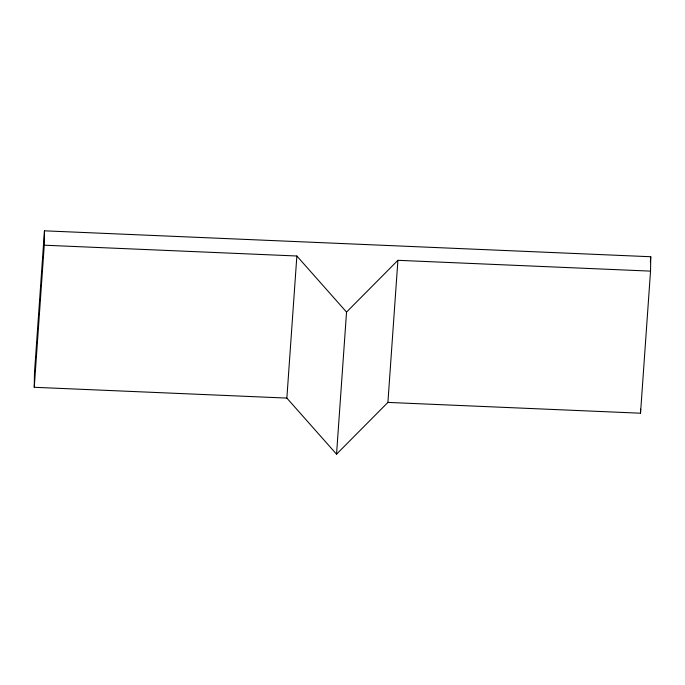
<?xml version="1.0" encoding="UTF-8"?>
<svg xmlns="http://www.w3.org/2000/svg" width="685" height="685" viewBox="0 0 685 685"><rect width="100%" height="100%" fill="white"/><g stroke="black" fill="none" stroke-linecap="round" stroke-linejoin="round"><path stroke-width="1.03" d="M34.25 387.29L34.473 372.905L44.474 230.819L650.75 256.738L650.527 271.123L640.526 413.209L387.907 402.412L336.541 454.181L286.861 398.088L296.862 256.002L44.251 245.204L34.25 387.29L286.861 398.088M44.251 245.204L44.474 230.819M640.526 413.209L640.586 409.099M336.541 454.181L346.541 312.095L397.908 260.317L650.527 271.123M387.907 402.412L397.908 260.317M650.373 262.038L650.75 256.738M296.862 256.002L346.541 312.095"/></g></svg>
